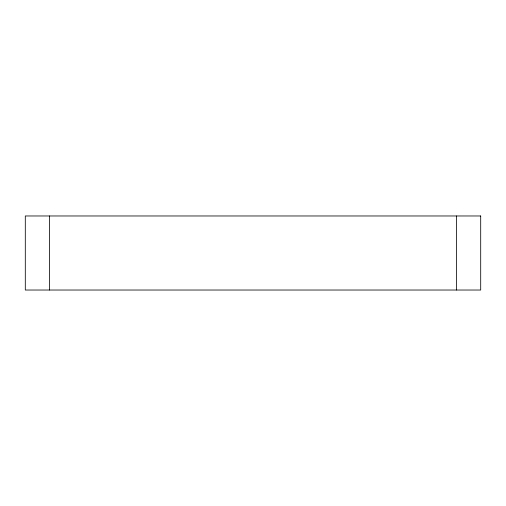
<?xml version="1.0" encoding="UTF-8"?>
<svg xmlns="http://www.w3.org/2000/svg" width="506" height="506" viewBox="0 0 506 506"><rect width="100%" height="100%" fill="white"/><g stroke="black" fill="none" stroke-linecap="round" stroke-linejoin="round"><path stroke-width="0.76" d="M456.412 215.973L456.412 290.027M49.588 215.973L49.588 290.027M480.7 215.973L25.3 215.973L25.3 290.027L480.7 290.027L480.7 215.973"/></g></svg>
